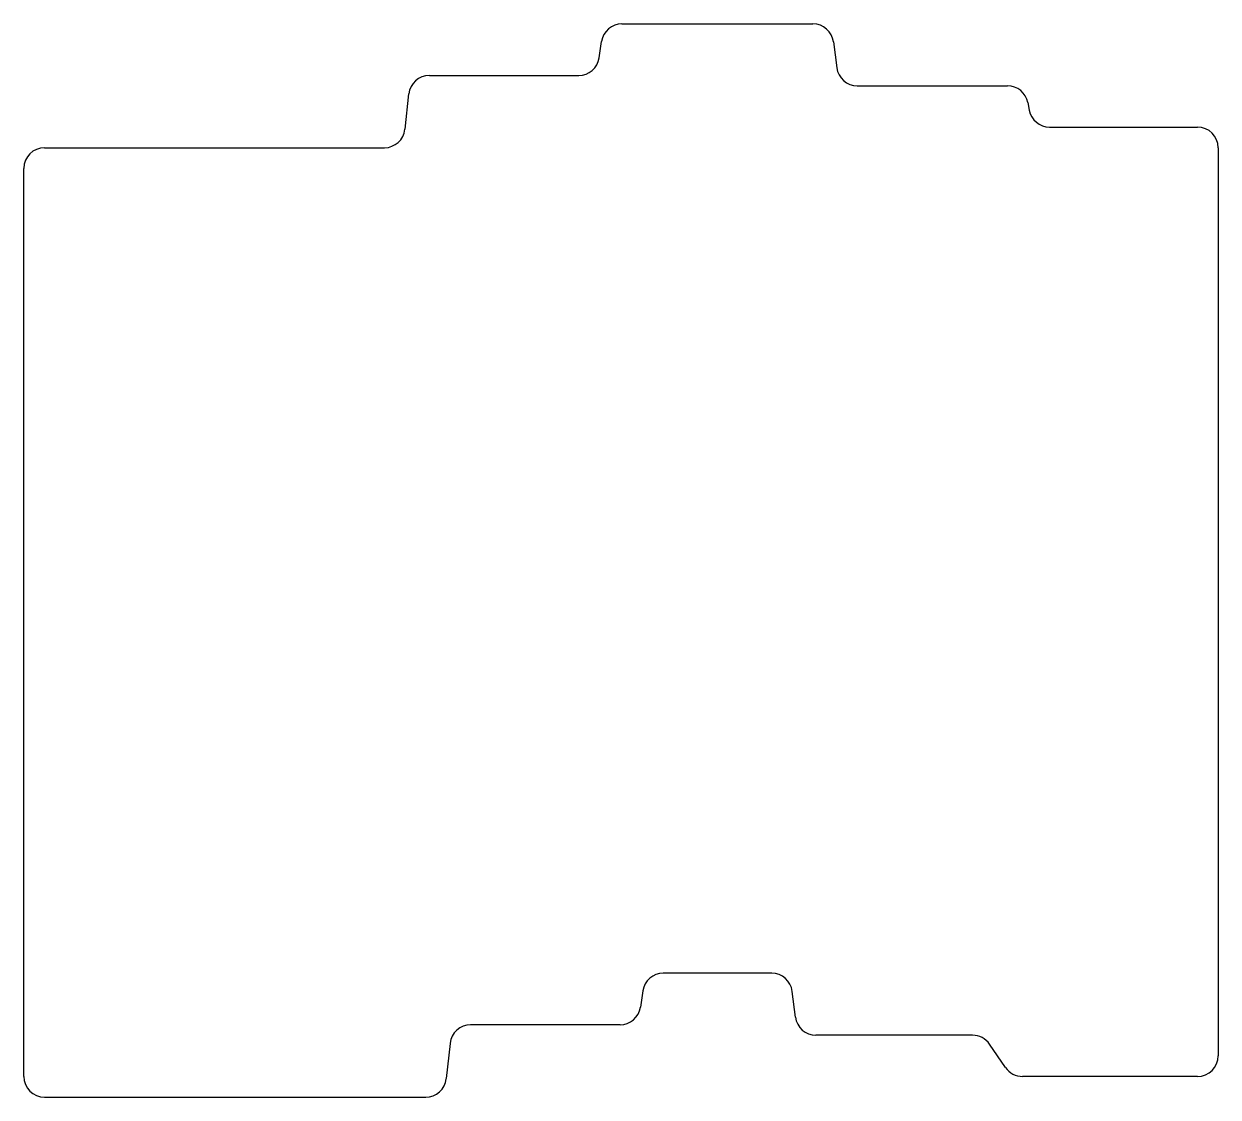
# Model space of a CAD drawing. Header units: millimetres. Extents: x 89 to 205, y -160 to -56.
import ezdxf

# ---------------------------------------------------------------- set-up
doc = ezdxf.new("R2010")
doc.units = ezdxf.units.MM

msp = doc.modelspace()

# ---------------------------------------------------------------- linework, layer by layer
for p, q in [((146.97, -56.5), (165.48, -56.5)), ((144.76, -59.8), (144.99, -58.2)), ((167.47, -58.25), (167.78, -60.75)), ((128.3, -61.5), (142.78, -61.5)), ((169.77, -62.5), (184.34, -62.5)), ((125.94, -66.71), (126.31, -63.29)), ((186.31, -64.13), (186.44, -64.87)), ((188.41, -66.5), (202.75, -66.5)), ((91, -68.5), (123.95, -68.5)), ((204.75, -68.5), (204.75, -156.5)), ((89, -158.5), (89, -70.5)), ((161.48, -148.5), (150.97, -148.5)), ((148.99, -150.2), (148.76, -151.8)), ((163.78, -152.75), (163.47, -150.25)), ((146.78, -153.5), (132.3, -153.5)), ((180.95, -154.5), (165.77, -154.5)), ((130.31, -155.29), (129.94, -158.71)), ((184.15, -157.63), (182.6, -155.37)), ((202.75, -158.5), (185.8, -158.5)), ((91, -160.5), (127.95, -160.5))]:
    msp.add_line(p, q)
for centre, start, end in [((146.97, -58.5), 90, 171.4692), ((165.48, -58.5), 7.125, 90), ((142.78, -59.5), 270, 351.4692), ((169.77, -60.5), 187.125, 270), ((128.3, -63.5), 90, 173.8845), ((184.34, -64.5), 10.621, 90), ((188.41, -64.5), 190.621, 270), ((123.95, -66.5), 270, 353.8845), ((202.75, -68.5), 0, 90), ((91, -70.5), 90, 180), ((150.97, -150.5), 90, 171.4692), ((161.48, -150.5), 7.125, 90), ((146.78, -151.5), 270, 351.4692), ((165.77, -152.5), 187.125, 270), ((132.3, -155.5), 90, 173.8845), ((180.95, -156.5), 34.5085, 90), ((202.75, -156.5), 270, 0), ((91, -158.5), 180, 270), ((185.8, -156.5), 214.5085, 270), ((127.95, -158.5), 270, 353.8845)]:
    msp.add_arc(centre, 2, start, end)

doc.saveas('drawing.dxf')
